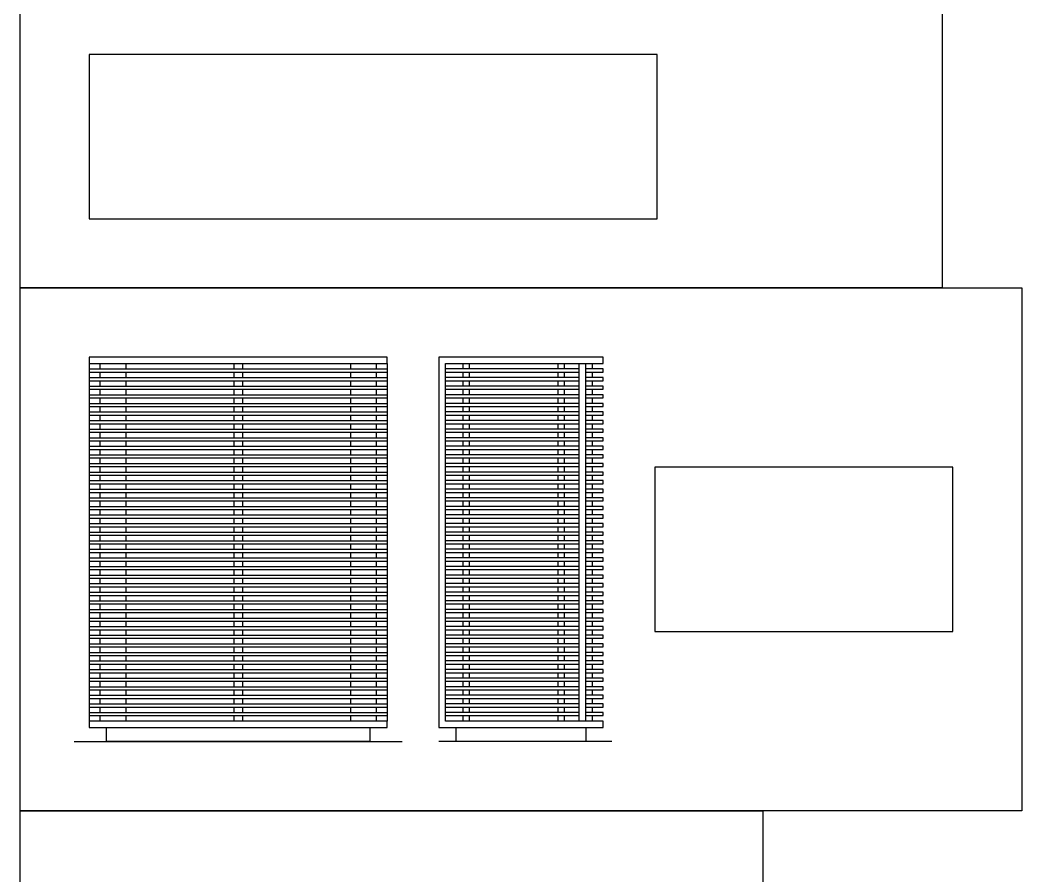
# Model space of a CAD drawing. Header units: millimetres. Extents: x 0.1 to 8.3, y 0.1 to 10.7.
# Drawn here: x 0.132 to 3.078, y 4.356 to 6.872 of the extents above; entities that cross this region are included whole.
import ezdxf

# ---------------------------------------------------------------- set-up
doc = ezdxf.new("R2010")
doc.units = ezdxf.units.MM
for name, color, linetype, true_color in [('AG-DETAILS', 7, 'Continuous', 0x66ffff), ('AG-DIAGRAM', 7, 'Continuous', 0xfecc66), ('AG-FURNITURE', 7, 'Continuous', 0x66ccff), ('X-VPRT', 6, 'Continuous', 0xff00ff)]:
    doc.layers.add(name, color=color, linetype=linetype, true_color=true_color)

msp = doc.modelspace()

# ---------------------------------------------------------------- linework, layer by layer
at = {"layer": 'AG-DETAILS'}
for p, q in [((0.3353, 5.8462), (1.2116, 5.8462)), ((0.3353, 5.8369), (1.2116, 5.8369)), ((1.7767, 5.8462), (1.383, 5.8462)), ((1.383, 5.8369), (1.7767, 5.8369)), ((0.3353, 5.8209), (1.2116, 5.8209)), ((0.3353, 5.8116), (1.2116, 5.8116)), ((1.7767, 5.8209), (1.383, 5.8209)), ((1.383, 5.8116), (1.7767, 5.8116)), ((0.3353, 5.7957), (1.2116, 5.7957)), ((0.3353, 5.7864), (1.2116, 5.7864)), ((1.7767, 5.7957), (1.383, 5.7957)), ((1.383, 5.7864), (1.7767, 5.7864)), ((0.3353, 5.7704), (1.2116, 5.7704)), ((0.3353, 5.7612), (1.2116, 5.7612)), ((1.7767, 5.7704), (1.383, 5.7704)), ((1.383, 5.7612), (1.7767, 5.7612)), ((0.3353, 5.7452), (1.2116, 5.7452)), ((0.3353, 5.7359), (1.2116, 5.7359)), ((0.3353, 5.7199), (1.2116, 5.7199)), ((1.7767, 5.7452), (1.383, 5.7452)), ((1.383, 5.7359), (1.7767, 5.7359)), ((1.7767, 5.7199), (1.383, 5.7199)), ((0.3353, 5.7107), (1.2116, 5.7107)), ((0.3353, 5.6947), (1.2116, 5.6947)), ((1.383, 5.7107), (1.7767, 5.7107)), ((1.7767, 5.6947), (1.383, 5.6947)), ((0.3353, 5.6854), (1.2116, 5.6854)), ((0.3353, 5.6695), (1.2116, 5.6695)), ((0.3353, 5.6602), (1.2116, 5.6602)), ((1.383, 5.6854), (1.7767, 5.6854)), ((1.7767, 5.6695), (1.383, 5.6695)), ((1.383, 5.6602), (1.7767, 5.6602)), ((0.3353, 5.6442), (1.2116, 5.6442)), ((0.3353, 5.6349), (1.2116, 5.6349)), ((1.7767, 5.6442), (1.383, 5.6442)), ((1.383, 5.6349), (1.7767, 5.6349)), ((0.3353, 5.619), (1.2116, 5.619)), ((0.3353, 5.6097), (1.2116, 5.6097)), ((1.7767, 5.619), (1.383, 5.619)), ((1.383, 5.6097), (1.7767, 5.6097)), ((0.3353, 5.5937), (1.2116, 5.5937)), ((0.3353, 5.5845), (1.2116, 5.5845)), ((1.7767, 5.5937), (1.383, 5.5937)), ((1.383, 5.5845), (1.7767, 5.5845)), ((0.3353, 5.5685), (1.2116, 5.5685)), ((0.3353, 5.5592), (1.2116, 5.5592)), ((0.3353, 5.5432), (1.2116, 5.5432)), ((1.7767, 5.5685), (1.383, 5.5685)), ((1.383, 5.5592), (1.7767, 5.5592)), ((1.7767, 5.5432), (1.383, 5.5432)), ((0.3353, 5.534), (1.2116, 5.534)), ((0.3353, 5.518), (1.2116, 5.518)), ((1.383, 5.534), (1.7767, 5.534)), ((1.7767, 5.518), (1.383, 5.518)), ((0.3353, 5.5087), (1.2116, 5.5087)), ((0.3353, 5.4928), (1.2116, 5.4928)), ((0.3353, 5.4835), (1.2116, 5.4835)), ((1.383, 5.5087), (1.7767, 5.5087)), ((1.7767, 5.4928), (1.383, 5.4928)), ((1.383, 5.4835), (1.7767, 5.4835)), ((0.3353, 5.4675), (1.2116, 5.4675)), ((0.3353, 5.4582), (1.2116, 5.4582)), ((1.7767, 5.4675), (1.383, 5.4675)), ((1.383, 5.4582), (1.7767, 5.4582)), ((0.3353, 5.4423), (1.2116, 5.4423)), ((0.3353, 5.433), (1.2116, 5.433)), ((1.7767, 5.4423), (1.383, 5.4423)), ((1.383, 5.433), (1.7767, 5.433)), ((0.3353, 5.417), (1.2116, 5.417)), ((0.3353, 5.4078), (1.2116, 5.4078)), ((1.7767, 5.417), (1.383, 5.417)), ((1.383, 5.4078), (1.7767, 5.4078)), ((0.3353, 5.3918), (1.2116, 5.3918)), ((0.3353, 5.3825), (1.2116, 5.3825)), ((0.3353, 5.3666), (1.2116, 5.3666)), ((1.7767, 5.3918), (1.383, 5.3918)), ((1.383, 5.3825), (1.7767, 5.3825)), ((1.7767, 5.3666), (1.383, 5.3666)), ((0.3353, 5.3573), (1.2116, 5.3573)), ((0.3353, 5.3413), (1.2116, 5.3413)), ((1.383, 5.3573), (1.7767, 5.3573)), ((1.7767, 5.3413), (1.383, 5.3413)), ((0.3353, 5.332), (1.2116, 5.332)), ((0.3353, 5.3161), (1.2116, 5.3161)), ((0.3353, 5.3068), (1.2116, 5.3068)), ((1.383, 5.332), (1.7767, 5.332)), ((1.7767, 5.3161), (1.383, 5.3161)), ((1.383, 5.3068), (1.7767, 5.3068)), ((0.3353, 5.2908), (1.2116, 5.2908)), ((0.3353, 5.2815), (1.2116, 5.2815)), ((1.7767, 5.2908), (1.383, 5.2908)), ((1.383, 5.2815), (1.7767, 5.2815)), ((0.3353, 5.2656), (1.2116, 5.2656)), ((0.3353, 5.2563), (1.2116, 5.2563)), ((1.7767, 5.2656), (1.383, 5.2656)), ((1.383, 5.2563), (1.7767, 5.2563)), ((0.3353, 5.2403), (1.2116, 5.2403)), ((0.3353, 5.2311), (1.2116, 5.2311)), ((1.7767, 5.2403), (1.383, 5.2403)), ((1.383, 5.2311), (1.7767, 5.2311)), ((0.3353, 5.2151), (1.2116, 5.2151)), ((0.3353, 5.2058), (1.2116, 5.2058)), ((0.3353, 5.1899), (1.2116, 5.1899)), ((1.7767, 5.2151), (1.383, 5.2151)), ((1.383, 5.2058), (1.7767, 5.2058)), ((1.7767, 5.1899), (1.383, 5.1899)), ((0.3353, 5.1806), (1.2116, 5.1806)), ((0.3353, 5.1646), (1.2116, 5.1646)), ((1.383, 5.1806), (1.7767, 5.1806)), ((1.7767, 5.1646), (1.383, 5.1646)), ((0.3353, 5.1553), (1.2116, 5.1553)), ((0.3353, 5.1394), (1.2116, 5.1394)), ((0.3353, 5.1301), (1.2116, 5.1301)), ((1.383, 5.1553), (1.7767, 5.1553)), ((1.7767, 5.1394), (1.383, 5.1394)), ((1.383, 5.1301), (1.7767, 5.1301)), ((0.3353, 5.1141), (1.2116, 5.1141)), ((0.3353, 5.1048), (1.2116, 5.1048)), ((1.7767, 5.1141), (1.383, 5.1141)), ((1.383, 5.1048), (1.7767, 5.1048)), ((0.3353, 5.0889), (1.2116, 5.0889)), ((0.3353, 5.0796), (1.2116, 5.0796)), ((1.7767, 5.0889), (1.383, 5.0889)), ((1.383, 5.0796), (1.7767, 5.0796)), ((0.3353, 5.0636), (1.2116, 5.0636)), ((0.3353, 5.0544), (1.2116, 5.0544)), ((0.3353, 5.0384), (1.2116, 5.0384)), ((1.7767, 5.0636), (1.383, 5.0636)), ((1.383, 5.0544), (1.7767, 5.0544)), ((1.7767, 5.0384), (1.383, 5.0384)), ((0.3353, 5.0291), (1.2116, 5.0291)), ((0.3353, 5.0132), (1.2116, 5.0132)), ((1.383, 5.0291), (1.7767, 5.0291)), ((1.7767, 5.0132), (1.383, 5.0132)), ((0.3353, 5.0039), (1.2116, 5.0039)), ((0.3353, 4.9879), (1.2116, 4.9879)), ((1.383, 5.0039), (1.7767, 5.0039)), ((1.7767, 4.9879), (1.383, 4.9879)), ((0.3353, 4.9786), (1.2116, 4.9786)), ((0.3353, 4.9627), (1.2116, 4.9627)), ((0.3353, 4.9534), (1.2116, 4.9534)), ((1.383, 4.9786), (1.7767, 4.9786)), ((1.7767, 4.9627), (1.383, 4.9627)), ((1.383, 4.9534), (1.7767, 4.9534)), ((0.3353, 4.9374), (1.2116, 4.9374)), ((0.3353, 4.9281), (1.2116, 4.9281)), ((1.7767, 4.9374), (1.383, 4.9374)), ((1.383, 4.9281), (1.7767, 4.9281)), ((0.3353, 4.9122), (1.2116, 4.9122)), ((0.3353, 4.9029), (1.2116, 4.9029)), ((1.7767, 4.9122), (1.383, 4.9122)), ((1.383, 4.9029), (1.7767, 4.9029)), ((0.3353, 4.8869), (1.2116, 4.8869)), ((0.3353, 4.8777), (1.2116, 4.8777)), ((0.3353, 4.8617), (1.2116, 4.8617)), ((1.7767, 4.8869), (1.383, 4.8869)), ((1.383, 4.8777), (1.7767, 4.8777)), ((1.7767, 4.8617), (1.383, 4.8617)), ((0.3353, 4.8524), (1.2116, 4.8524)), ((0.3353, 4.8365), (1.2116, 4.8365)), ((1.383, 4.8524), (1.7767, 4.8524)), ((1.7767, 4.8365), (1.383, 4.8365)), ((0.3353, 4.8272), (1.2116, 4.8272)), ((1.383, 4.8272), (1.7767, 4.8272))]:
    msp.add_line(p, q, dxfattribs=at)
for points in [[(0.3353, 5.8621), (0.3353, 4.8112)], [(0.367, 5.8621), (0.367, 5.8462)], [(0.367, 5.8369), (0.367, 5.8209)], [(0.4432, 5.8621), (0.4432, 5.8462)], [(0.4432, 5.8369), (0.4432, 5.8209)], [(0.7607, 5.8621), (0.7607, 5.8462)], [(0.7607, 5.8369), (0.7607, 5.8209)], [(0.7861, 5.8621), (0.7861, 5.8462)], [(0.7861, 5.8369), (0.7861, 5.8209)], [(1.1036, 5.8621), (1.1036, 5.8462)], [(1.1036, 5.8369), (1.1036, 5.8209)], [(1.1798, 5.8621), (1.1798, 5.8462)], [(1.1798, 5.8369), (1.1798, 5.8209)], [(1.2116, 5.8621), (1.2116, 4.8112)], [(1.4338, 5.8621), (1.4338, 5.8462)], [(1.4338, 5.8369), (1.4338, 5.8209)], [(1.4529, 5.8621), (1.4529, 5.8462)], [(1.4529, 5.8369), (1.4529, 5.8209)], [(1.7132, 5.8621), (1.7132, 5.8462)], [(1.7132, 5.8369), (1.7132, 5.8209)], [(1.7323, 5.8621), (1.7323, 5.8462)], [(1.7323, 5.8369), (1.7323, 5.8209)], [(1.7767, 4.8112), (1.7767, 5.8621)], [(1.7958, 4.8112), (1.7958, 5.8621)], [(1.7958, 5.8369), (1.8466, 5.8369), (1.8466, 5.8462), (1.7958, 5.8462)], [(1.8148, 5.8621), (1.8148, 5.8462)], [(1.8148, 5.8369), (1.8148, 5.8209)], [(0.367, 5.8116), (0.367, 5.7957)], [(0.4432, 5.8116), (0.4432, 5.7957)], [(0.7607, 5.8116), (0.7607, 5.7957)], [(0.7861, 5.8116), (0.7861, 5.7957)], [(1.1036, 5.8116), (1.1036, 5.7957)], [(1.1798, 5.8116), (1.1798, 5.7957)], [(1.4338, 5.8116), (1.4338, 5.7957)], [(1.4529, 5.8116), (1.4529, 5.7957)], [(1.7132, 5.8116), (1.7132, 5.7957)], [(1.7323, 5.8116), (1.7323, 5.7957)], [(1.7958, 5.8116), (1.8466, 5.8116), (1.8466, 5.8209), (1.7958, 5.8209)], [(1.8148, 5.8116), (1.8148, 5.7957)], [(0.367, 5.7864), (0.367, 5.7704)], [(0.4432, 5.7864), (0.4432, 5.7704)], [(0.7607, 5.7864), (0.7607, 5.7704)], [(0.7861, 5.7864), (0.7861, 5.7704)], [(1.1036, 5.7864), (1.1036, 5.7704)], [(1.1798, 5.7864), (1.1798, 5.7704)], [(1.4338, 5.7864), (1.4338, 5.7704)], [(1.4529, 5.7864), (1.4529, 5.7704)], [(1.7132, 5.7864), (1.7132, 5.7704)], [(1.7323, 5.7864), (1.7323, 5.7704)], [(1.7958, 5.7864), (1.8466, 5.7864), (1.8466, 5.7957), (1.7958, 5.7957)], [(1.8148, 5.7864), (1.8148, 5.7704)], [(0.367, 5.7612), (0.367, 5.7452)], [(0.4432, 5.7612), (0.4432, 5.7452)], [(0.7607, 5.7612), (0.7607, 5.7452)], [(0.7861, 5.7612), (0.7861, 5.7452)], [(1.1036, 5.7612), (1.1036, 5.7452)], [(1.1798, 5.7612), (1.1798, 5.7452)], [(1.4338, 5.7612), (1.4338, 5.7452)], [(1.4529, 5.7612), (1.4529, 5.7452)], [(1.7132, 5.7612), (1.7132, 5.7452)], [(1.7323, 5.7612), (1.7323, 5.7452)], [(1.7958, 5.7612), (1.8466, 5.7612), (1.8466, 5.7704), (1.7958, 5.7704)], [(1.8148, 5.7612), (1.8148, 5.7452)], [(0.367, 5.7359), (0.367, 5.7199)], [(0.4432, 5.7359), (0.4432, 5.7199)], [(0.7607, 5.7359), (0.7607, 5.7199)], [(0.7861, 5.7359), (0.7861, 5.7199)], [(1.1036, 5.7359), (1.1036, 5.7199)], [(1.1798, 5.7359), (1.1798, 5.7199)], [(1.4338, 5.7359), (1.4338, 5.7199)], [(1.4529, 5.7359), (1.4529, 5.7199)], [(1.7132, 5.7359), (1.7132, 5.7199)], [(1.7323, 5.7359), (1.7323, 5.7199)], [(1.7958, 5.7359), (1.8466, 5.7359), (1.8466, 5.7452), (1.7958, 5.7452)], [(1.7958, 5.7107), (1.8466, 5.7107), (1.8466, 5.7199), (1.7958, 5.7199)], [(1.8148, 5.7359), (1.8148, 5.7199)], [(0.367, 5.7107), (0.367, 5.6947)], [(0.4432, 5.7107), (0.4432, 5.6947)], [(0.7607, 5.7107), (0.7607, 5.6947)], [(0.7861, 5.7107), (0.7861, 5.6947)], [(1.1036, 5.7107), (1.1036, 5.6947)], [(1.1798, 5.7107), (1.1798, 5.6947)], [(1.4338, 5.7107), (1.4338, 5.6947)], [(1.4529, 5.7107), (1.4529, 5.6947)], [(1.7132, 5.7107), (1.7132, 5.6947)], [(1.7323, 5.7107), (1.7323, 5.6947)], [(1.7958, 5.6854), (1.8466, 5.6854), (1.8466, 5.6947), (1.7958, 5.6947)], [(1.8148, 5.7107), (1.8148, 5.6947)], [(0.367, 5.6854), (0.367, 5.6695)], [(0.367, 5.6602), (0.367, 5.6442)], [(0.4432, 5.6854), (0.4432, 5.6695)], [(0.4432, 5.6602), (0.4432, 5.6442)], [(0.7607, 5.6854), (0.7607, 5.6695)], [(0.7607, 5.6602), (0.7607, 5.6442)], [(0.7861, 5.6854), (0.7861, 5.6695)], [(0.7861, 5.6602), (0.7861, 5.6442)], [(1.1036, 5.6854), (1.1036, 5.6695)], [(1.1036, 5.6602), (1.1036, 5.6442)], [(1.1798, 5.6854), (1.1798, 5.6695)], [(1.1798, 5.6602), (1.1798, 5.6442)], [(1.4338, 5.6854), (1.4338, 5.6695)], [(1.4338, 5.6602), (1.4338, 5.6442)], [(1.4529, 5.6854), (1.4529, 5.6695)], [(1.4529, 5.6602), (1.4529, 5.6442)], [(1.7132, 5.6854), (1.7132, 5.6695)], [(1.7132, 5.6602), (1.7132, 5.6442)], [(1.7323, 5.6854), (1.7323, 5.6695)], [(1.7323, 5.6602), (1.7323, 5.6442)], [(1.7958, 5.6602), (1.8466, 5.6602), (1.8466, 5.6695), (1.7958, 5.6695)], [(1.8148, 5.6854), (1.8148, 5.6695)], [(1.8148, 5.6602), (1.8148, 5.6442)], [(0.367, 5.6349), (0.367, 5.619)], [(0.4432, 5.6349), (0.4432, 5.619)], [(0.7607, 5.6349), (0.7607, 5.619)], [(0.7861, 5.6349), (0.7861, 5.619)], [(1.1036, 5.6349), (1.1036, 5.619)], [(1.1798, 5.6349), (1.1798, 5.619)], [(1.4338, 5.6349), (1.4338, 5.619)], [(1.4529, 5.6349), (1.4529, 5.619)], [(1.7132, 5.6349), (1.7132, 5.619)], [(1.7323, 5.6349), (1.7323, 5.619)], [(1.7958, 5.6349), (1.8466, 5.6349), (1.8466, 5.6442), (1.7958, 5.6442)], [(1.8148, 5.6349), (1.8148, 5.619)], [(0.367, 5.6097), (0.367, 5.5937)], [(0.4432, 5.6097), (0.4432, 5.5937)], [(0.7607, 5.6097), (0.7607, 5.5937)], [(0.7861, 5.6097), (0.7861, 5.5937)], [(1.1036, 5.6097), (1.1036, 5.5937)], [(1.1798, 5.6097), (1.1798, 5.5937)], [(1.4338, 5.6097), (1.4338, 5.5937)], [(1.4529, 5.6097), (1.4529, 5.5937)], [(1.7132, 5.6097), (1.7132, 5.5937)], [(1.7323, 5.6097), (1.7323, 5.5937)], [(1.7958, 5.6097), (1.8466, 5.6097), (1.8466, 5.619), (1.7958, 5.619)], [(1.8148, 5.6097), (1.8148, 5.5937)], [(0.367, 5.5845), (0.367, 5.5685)], [(0.4432, 5.5845), (0.4432, 5.5685)], [(0.7607, 5.5845), (0.7607, 5.5685)], [(0.7861, 5.5845), (0.7861, 5.5685)], [(1.1036, 5.5845), (1.1036, 5.5685)], [(1.1798, 5.5845), (1.1798, 5.5685)], [(1.4338, 5.5845), (1.4338, 5.5685)], [(1.4529, 5.5845), (1.4529, 5.5685)], [(1.7132, 5.5845), (1.7132, 5.5685)], [(1.7323, 5.5845), (1.7323, 5.5685)], [(1.7958, 5.5845), (1.8466, 5.5845), (1.8466, 5.5937), (1.7958, 5.5937)], [(1.8148, 5.5845), (1.8148, 5.5685)], [(0.367, 5.5592), (0.367, 5.5432)], [(0.4432, 5.5592), (0.4432, 5.5432)], [(0.7607, 5.5592), (0.7607, 5.5432)], [(0.7861, 5.5592), (0.7861, 5.5432)], [(1.1036, 5.5592), (1.1036, 5.5432)], [(1.1798, 5.5592), (1.1798, 5.5432)], [(1.4338, 5.5592), (1.4338, 5.5432)], [(1.4529, 5.5592), (1.4529, 5.5432)], [(1.7132, 5.5592), (1.7132, 5.5432)], [(1.7323, 5.5592), (1.7323, 5.5432)], [(1.7958, 5.5592), (1.8466, 5.5592), (1.8466, 5.5685), (1.7958, 5.5685)], [(1.7958, 5.534), (1.8466, 5.534), (1.8466, 5.5432), (1.7958, 5.5432)], [(1.8148, 5.5592), (1.8148, 5.5432)], [(0.367, 5.534), (0.367, 5.518)], [(0.4432, 5.534), (0.4432, 5.518)], [(0.7607, 5.534), (0.7607, 5.518)], [(0.7861, 5.534), (0.7861, 5.518)], [(1.1036, 5.534), (1.1036, 5.518)], [(1.1798, 5.534), (1.1798, 5.518)], [(1.4338, 5.534), (1.4338, 5.518)], [(1.4529, 5.534), (1.4529, 5.518)], [(1.7132, 5.534), (1.7132, 5.518)], [(1.7323, 5.534), (1.7323, 5.518)], [(1.7958, 5.5087), (1.8466, 5.5087), (1.8466, 5.518), (1.7958, 5.518)], [(1.8148, 5.534), (1.8148, 5.518)], [(0.367, 5.5087), (0.367, 5.4928)], [(0.367, 5.4835), (0.367, 5.4675)], [(0.4432, 5.5087), (0.4432, 5.4928)], [(0.4432, 5.4835), (0.4432, 5.4675)], [(0.7607, 5.5087), (0.7607, 5.4928)], [(0.7607, 5.4835), (0.7607, 5.4675)], [(0.7861, 5.5087), (0.7861, 5.4928)], [(0.7861, 5.4835), (0.7861, 5.4675)], [(1.1036, 5.5087), (1.1036, 5.4928)], [(1.1036, 5.4835), (1.1036, 5.4675)], [(1.1798, 5.5087), (1.1798, 5.4928)], [(1.1798, 5.4835), (1.1798, 5.4675)], [(1.4338, 5.5087), (1.4338, 5.4928)], [(1.4338, 5.4835), (1.4338, 5.4675)], [(1.4529, 5.5087), (1.4529, 5.4928)], [(1.4529, 5.4835), (1.4529, 5.4675)], [(1.7132, 5.5087), (1.7132, 5.4928)], [(1.7132, 5.4835), (1.7132, 5.4675)], [(1.7323, 5.5087), (1.7323, 5.4928)], [(1.7323, 5.4835), (1.7323, 5.4675)], [(1.7958, 5.4835), (1.8466, 5.4835), (1.8466, 5.4928), (1.7958, 5.4928)], [(1.8148, 5.5087), (1.8148, 5.4928)], [(1.8148, 5.4835), (1.8148, 5.4675)], [(0.367, 5.4582), (0.367, 5.4423)], [(0.4432, 5.4582), (0.4432, 5.4423)], [(0.7607, 5.4582), (0.7607, 5.4423)], [(0.7861, 5.4582), (0.7861, 5.4423)], [(1.1036, 5.4582), (1.1036, 5.4423)], [(1.1798, 5.4582), (1.1798, 5.4423)], [(1.4338, 5.4582), (1.4338, 5.4423)], [(1.4529, 5.4582), (1.4529, 5.4423)], [(1.7132, 5.4582), (1.7132, 5.4423)], [(1.7323, 5.4582), (1.7323, 5.4423)], [(1.7958, 5.4582), (1.8466, 5.4582), (1.8466, 5.4675), (1.7958, 5.4675)], [(1.8148, 5.4582), (1.8148, 5.4423)], [(0.367, 5.433), (0.367, 5.417)], [(0.4432, 5.433), (0.4432, 5.417)], [(0.7607, 5.433), (0.7607, 5.417)], [(0.7861, 5.433), (0.7861, 5.417)], [(1.1036, 5.433), (1.1036, 5.417)], [(1.1798, 5.433), (1.1798, 5.417)], [(1.4338, 5.433), (1.4338, 5.417)], [(1.4529, 5.433), (1.4529, 5.417)], [(1.7132, 5.433), (1.7132, 5.417)], [(1.7323, 5.433), (1.7323, 5.417)], [(1.7958, 5.433), (1.8466, 5.433), (1.8466, 5.4423), (1.7958, 5.4423)], [(1.8148, 5.433), (1.8148, 5.417)], [(0.367, 5.4078), (0.367, 5.3918)], [(0.4432, 5.4078), (0.4432, 5.3918)], [(0.7607, 5.4078), (0.7607, 5.3918)], [(0.7861, 5.4078), (0.7861, 5.3918)], [(1.1036, 5.4078), (1.1036, 5.3918)], [(1.1798, 5.4078), (1.1798, 5.3918)], [(1.4338, 5.4078), (1.4338, 5.3918)], [(1.4529, 5.4078), (1.4529, 5.3918)], [(1.7132, 5.4078), (1.7132, 5.3918)], [(1.7323, 5.4078), (1.7323, 5.3918)], [(1.7958, 5.4078), (1.8466, 5.4078), (1.8466, 5.417), (1.7958, 5.417)], [(1.8148, 5.4078), (1.8148, 5.3918)], [(0.367, 5.3825), (0.367, 5.3666)], [(0.4432, 5.3825), (0.4432, 5.3666)], [(0.7607, 5.3825), (0.7607, 5.3666)], [(0.7861, 5.3825), (0.7861, 5.3666)], [(1.1036, 5.3825), (1.1036, 5.3666)], [(1.1798, 5.3825), (1.1798, 5.3666)], [(1.4338, 5.3825), (1.4338, 5.3666)], [(1.4529, 5.3825), (1.4529, 5.3666)], [(1.7132, 5.3825), (1.7132, 5.3666)], [(1.7323, 5.3825), (1.7323, 5.3666)], [(1.7958, 5.3825), (1.8466, 5.3825), (1.8466, 5.3918), (1.7958, 5.3918)], [(1.7958, 5.3573), (1.8466, 5.3573), (1.8466, 5.3666), (1.7958, 5.3666)], [(1.8148, 5.3825), (1.8148, 5.3666)], [(0.367, 5.3573), (0.367, 5.3413)], [(0.4432, 5.3573), (0.4432, 5.3413)], [(0.7607, 5.3573), (0.7607, 5.3413)], [(0.7861, 5.3573), (0.7861, 5.3413)], [(1.1036, 5.3573), (1.1036, 5.3413)], [(1.1798, 5.3573), (1.1798, 5.3413)], [(1.4338, 5.3573), (1.4338, 5.3413)], [(1.4529, 5.3573), (1.4529, 5.3413)], [(1.7132, 5.3573), (1.7132, 5.3413)], [(1.7323, 5.3573), (1.7323, 5.3413)], [(1.7958, 5.332), (1.8466, 5.332), (1.8466, 5.3413), (1.7958, 5.3413)], [(1.8148, 5.3573), (1.8148, 5.3413)], [(0.367, 5.332), (0.367, 5.3161)], [(0.367, 5.3068), (0.367, 5.2908)], [(0.4432, 5.332), (0.4432, 5.3161)], [(0.4432, 5.3068), (0.4432, 5.2908)], [(0.7607, 5.332), (0.7607, 5.3161)], [(0.7607, 5.3068), (0.7607, 5.2908)], [(0.7861, 5.332), (0.7861, 5.3161)], [(0.7861, 5.3068), (0.7861, 5.2908)], [(1.1036, 5.332), (1.1036, 5.3161)], [(1.1036, 5.3068), (1.1036, 5.2908)], [(1.1798, 5.332), (1.1798, 5.3161)], [(1.1798, 5.3068), (1.1798, 5.2908)], [(1.4338, 5.332), (1.4338, 5.3161)], [(1.4338, 5.3068), (1.4338, 5.2908)], [(1.4529, 5.332), (1.4529, 5.3161)], [(1.4529, 5.3068), (1.4529, 5.2908)], [(1.7132, 5.332), (1.7132, 5.3161)], [(1.7132, 5.3068), (1.7132, 5.2908)], [(1.7323, 5.332), (1.7323, 5.3161)], [(1.7323, 5.3068), (1.7323, 5.2908)], [(1.7958, 5.3068), (1.8466, 5.3068), (1.8466, 5.3161), (1.7958, 5.3161)], [(1.8148, 5.332), (1.8148, 5.3161)], [(1.8148, 5.3068), (1.8148, 5.2908)], [(0.367, 5.2815), (0.367, 5.2656)], [(0.4432, 5.2815), (0.4432, 5.2656)], [(0.7607, 5.2815), (0.7607, 5.2656)], [(0.7861, 5.2815), (0.7861, 5.2656)], [(1.1036, 5.2815), (1.1036, 5.2656)], [(1.1798, 5.2815), (1.1798, 5.2656)], [(1.4338, 5.2815), (1.4338, 5.2656)], [(1.4529, 5.2815), (1.4529, 5.2656)], [(1.7132, 5.2815), (1.7132, 5.2656)], [(1.7323, 5.2815), (1.7323, 5.2656)], [(1.7958, 5.2815), (1.8466, 5.2815), (1.8466, 5.2908), (1.7958, 5.2908)], [(1.8148, 5.2815), (1.8148, 5.2656)], [(0.367, 5.2563), (0.367, 5.2403)], [(0.4432, 5.2563), (0.4432, 5.2403)], [(0.7607, 5.2563), (0.7607, 5.2403)], [(0.7861, 5.2563), (0.7861, 5.2403)], [(1.1036, 5.2563), (1.1036, 5.2403)], [(1.1798, 5.2563), (1.1798, 5.2403)], [(1.4338, 5.2563), (1.4338, 5.2403)], [(1.4529, 5.2563), (1.4529, 5.2403)], [(1.7132, 5.2563), (1.7132, 5.2403)], [(1.7323, 5.2563), (1.7323, 5.2403)], [(1.7958, 5.2563), (1.8466, 5.2563), (1.8466, 5.2656), (1.7958, 5.2656)], [(1.8148, 5.2563), (1.8148, 5.2403)], [(0.367, 5.2311), (0.367, 5.2151)], [(0.4432, 5.2311), (0.4432, 5.2151)], [(0.7607, 5.2311), (0.7607, 5.2151)], [(0.7861, 5.2311), (0.7861, 5.2151)], [(1.1036, 5.2311), (1.1036, 5.2151)], [(1.1798, 5.2311), (1.1798, 5.2151)], [(1.4338, 5.2311), (1.4338, 5.2151)], [(1.4529, 5.2311), (1.4529, 5.2151)], [(1.7132, 5.2311), (1.7132, 5.2151)], [(1.7323, 5.2311), (1.7323, 5.2151)], [(1.7958, 5.2311), (1.8466, 5.2311), (1.8466, 5.2403), (1.7958, 5.2403)], [(1.8148, 5.2311), (1.8148, 5.2151)], [(0.367, 5.2058), (0.367, 5.1899)], [(0.4432, 5.2058), (0.4432, 5.1899)], [(0.7607, 5.2058), (0.7607, 5.1899)], [(0.7861, 5.2058), (0.7861, 5.1899)], [(1.1036, 5.2058), (1.1036, 5.1899)], [(1.1798, 5.2058), (1.1798, 5.1899)], [(1.4338, 5.2058), (1.4338, 5.1899)], [(1.4529, 5.2058), (1.4529, 5.1899)], [(1.7132, 5.2058), (1.7132, 5.1899)], [(1.7323, 5.2058), (1.7323, 5.1899)], [(1.7958, 5.2058), (1.8466, 5.2058), (1.8466, 5.2151), (1.7958, 5.2151)], [(1.7958, 5.1806), (1.8466, 5.1806), (1.8466, 5.1899), (1.7958, 5.1899)], [(1.8148, 5.2058), (1.8148, 5.1899)], [(0.367, 5.1806), (0.367, 5.1646)], [(0.4432, 5.1806), (0.4432, 5.1646)], [(0.7607, 5.1806), (0.7607, 5.1646)], [(0.7861, 5.1806), (0.7861, 5.1646)], [(1.1036, 5.1806), (1.1036, 5.1646)], [(1.1798, 5.1806), (1.1798, 5.1646)], [(1.4338, 5.1806), (1.4338, 5.1646)], [(1.4529, 5.1806), (1.4529, 5.1646)], [(1.7132, 5.1806), (1.7132, 5.1646)], [(1.7323, 5.1806), (1.7323, 5.1646)], [(1.7958, 5.1553), (1.8466, 5.1553), (1.8466, 5.1646), (1.7958, 5.1646)], [(1.8148, 5.1806), (1.8148, 5.1646)], [(0.367, 5.1553), (0.367, 5.1394)], [(0.367, 5.1301), (0.367, 5.1141)], [(0.4432, 5.1553), (0.4432, 5.1394)], [(0.4432, 5.1301), (0.4432, 5.1141)], [(0.7607, 5.1553), (0.7607, 5.1394)], [(0.7607, 5.1301), (0.7607, 5.1141)], [(0.7861, 5.1553), (0.7861, 5.1394)], [(0.7861, 5.1301), (0.7861, 5.1141)], [(1.1036, 5.1553), (1.1036, 5.1394)], [(1.1036, 5.1301), (1.1036, 5.1141)], [(1.1798, 5.1553), (1.1798, 5.1394)], [(1.1798, 5.1301), (1.1798, 5.1141)], [(1.4338, 5.1553), (1.4338, 5.1394)], [(1.4338, 5.1301), (1.4338, 5.1141)], [(1.4529, 5.1553), (1.4529, 5.1394)], [(1.4529, 5.1301), (1.4529, 5.1141)], [(1.7132, 5.1553), (1.7132, 5.1394)], [(1.7132, 5.1301), (1.7132, 5.1141)], [(1.7323, 5.1553), (1.7323, 5.1394)], [(1.7323, 5.1301), (1.7323, 5.1141)], [(1.7958, 5.1301), (1.8466, 5.1301), (1.8466, 5.1394), (1.7958, 5.1394)], [(1.8148, 5.1553), (1.8148, 5.1394)], [(1.8148, 5.1301), (1.8148, 5.1141)], [(0.367, 5.1048), (0.367, 5.0889)], [(0.4432, 5.1048), (0.4432, 5.0889)], [(0.7607, 5.1048), (0.7607, 5.0889)], [(0.7861, 5.1048), (0.7861, 5.0889)], [(1.1036, 5.1048), (1.1036, 5.0889)], [(1.1798, 5.1048), (1.1798, 5.0889)], [(1.4338, 5.1048), (1.4338, 5.0889)], [(1.4529, 5.1048), (1.4529, 5.0889)], [(1.7132, 5.1048), (1.7132, 5.0889)], [(1.7323, 5.1048), (1.7323, 5.0889)], [(1.7958, 5.1048), (1.8466, 5.1048), (1.8466, 5.1141), (1.7958, 5.1141)], [(1.8148, 5.1048), (1.8148, 5.0889)], [(0.367, 5.0796), (0.367, 5.0636)], [(0.4432, 5.0796), (0.4432, 5.0636)], [(0.7607, 5.0796), (0.7607, 5.0636)], [(0.7861, 5.0796), (0.7861, 5.0636)], [(1.1036, 5.0796), (1.1036, 5.0636)], [(1.1798, 5.0796), (1.1798, 5.0636)], [(1.4338, 5.0796), (1.4338, 5.0636)], [(1.4529, 5.0796), (1.4529, 5.0636)], [(1.7132, 5.0796), (1.7132, 5.0636)], [(1.7323, 5.0796), (1.7323, 5.0636)], [(1.7958, 5.0796), (1.8466, 5.0796), (1.8466, 5.0889), (1.7958, 5.0889)], [(1.8148, 5.0796), (1.8148, 5.0636)], [(0.367, 5.0544), (0.367, 5.0384)], [(0.4432, 5.0544), (0.4432, 5.0384)], [(0.7607, 5.0544), (0.7607, 5.0384)], [(0.7861, 5.0544), (0.7861, 5.0384)], [(1.1036, 5.0544), (1.1036, 5.0384)], [(1.1798, 5.0544), (1.1798, 5.0384)], [(1.4338, 5.0544), (1.4338, 5.0384)], [(1.4529, 5.0544), (1.4529, 5.0384)], [(1.7132, 5.0544), (1.7132, 5.0384)], [(1.7323, 5.0544), (1.7323, 5.0384)], [(1.7958, 5.0544), (1.8466, 5.0544), (1.8466, 5.0636), (1.7958, 5.0636)], [(1.7958, 5.0291), (1.8466, 5.0291), (1.8466, 5.0384), (1.7958, 5.0384)], [(1.8148, 5.0544), (1.8148, 5.0384)], [(0.367, 5.0291), (0.367, 5.0132)], [(0.4432, 5.0291), (0.4432, 5.0132)], [(0.7607, 5.0291), (0.7607, 5.0132)], [(0.7861, 5.0291), (0.7861, 5.0132)], [(1.1036, 5.0291), (1.1036, 5.0132)], [(1.1798, 5.0291), (1.1798, 5.0132)], [(1.4338, 5.0291), (1.4338, 5.0132)], [(1.4529, 5.0291), (1.4529, 5.0132)], [(1.7132, 5.0291), (1.7132, 5.0132)], [(1.7323, 5.0291), (1.7323, 5.0132)], [(1.7958, 5.0039), (1.8466, 5.0039), (1.8466, 5.0132), (1.7958, 5.0132)], [(1.8148, 5.0291), (1.8148, 5.0132)], [(0.367, 5.0039), (0.367, 4.9879)], [(0.4432, 5.0039), (0.4432, 4.9879)], [(0.7607, 5.0039), (0.7607, 4.9879)], [(0.7861, 5.0039), (0.7861, 4.9879)], [(1.1036, 5.0039), (1.1036, 4.9879)], [(1.1798, 5.0039), (1.1798, 4.9879)], [(1.4338, 5.0039), (1.4338, 4.9879)], [(1.4529, 5.0039), (1.4529, 4.9879)], [(1.7132, 5.0039), (1.7132, 4.9879)], [(1.7323, 5.0039), (1.7323, 4.9879)], [(1.7958, 4.9786), (1.8466, 4.9786), (1.8466, 4.9879), (1.7958, 4.9879)], [(1.8148, 5.0039), (1.8148, 4.9879)], [(0.367, 4.9786), (0.367, 4.9627)], [(0.367, 4.9534), (0.367, 4.9374)], [(0.4432, 4.9786), (0.4432, 4.9627)], [(0.4432, 4.9534), (0.4432, 4.9374)], [(0.7607, 4.9786), (0.7607, 4.9627)], [(0.7607, 4.9534), (0.7607, 4.9374)], [(0.7861, 4.9786), (0.7861, 4.9627)], [(0.7861, 4.9534), (0.7861, 4.9374)], [(1.1036, 4.9786), (1.1036, 4.9627)], [(1.1036, 4.9534), (1.1036, 4.9374)], [(1.1798, 4.9786), (1.1798, 4.9627)], [(1.1798, 4.9534), (1.1798, 4.9374)], [(1.4338, 4.9786), (1.4338, 4.9627)], [(1.4338, 4.9534), (1.4338, 4.9374)], [(1.4529, 4.9786), (1.4529, 4.9627)], [(1.4529, 4.9534), (1.4529, 4.9374)], [(1.7132, 4.9786), (1.7132, 4.9627)], [(1.7132, 4.9534), (1.7132, 4.9374)], [(1.7323, 4.9786), (1.7323, 4.9627)], [(1.7323, 4.9534), (1.7323, 4.9374)], [(1.7958, 4.9534), (1.8466, 4.9534), (1.8466, 4.9627), (1.7958, 4.9627)], [(1.8148, 4.9786), (1.8148, 4.9627)], [(1.8148, 4.9534), (1.8148, 4.9374)], [(0.367, 4.9281), (0.367, 4.9122)], [(0.4432, 4.9281), (0.4432, 4.9122)], [(0.7607, 4.9281), (0.7607, 4.9122)], [(0.7861, 4.9281), (0.7861, 4.9122)], [(1.1036, 4.9281), (1.1036, 4.9122)], [(1.1798, 4.9281), (1.1798, 4.9122)], [(1.4338, 4.9281), (1.4338, 4.9122)], [(1.4529, 4.9281), (1.4529, 4.9122)], [(1.7132, 4.9281), (1.7132, 4.9122)], [(1.7323, 4.9281), (1.7323, 4.9122)], [(1.7958, 4.9281), (1.8466, 4.9281), (1.8466, 4.9374), (1.7958, 4.9374)], [(1.8148, 4.9281), (1.8148, 4.9122)], [(0.367, 4.9029), (0.367, 4.8869)], [(0.4432, 4.9029), (0.4432, 4.8869)], [(0.7607, 4.9029), (0.7607, 4.8869)], [(0.7861, 4.9029), (0.7861, 4.8869)], [(1.1036, 4.9029), (1.1036, 4.8869)], [(1.1798, 4.9029), (1.1798, 4.8869)], [(1.4338, 4.9029), (1.4338, 4.8869)], [(1.4529, 4.9029), (1.4529, 4.8869)], [(1.7132, 4.9029), (1.7132, 4.8869)], [(1.7323, 4.9029), (1.7323, 4.8869)], [(1.7958, 4.9029), (1.8466, 4.9029), (1.8466, 4.9122), (1.7958, 4.9122)], [(1.8148, 4.9029), (1.8148, 4.8869)], [(0.367, 4.8777), (0.367, 4.8617)], [(0.4432, 4.8777), (0.4432, 4.8617)], [(0.7607, 4.8777), (0.7607, 4.8617)], [(0.7861, 4.8777), (0.7861, 4.8617)], [(1.1036, 4.8777), (1.1036, 4.8617)], [(1.1798, 4.8777), (1.1798, 4.8617)], [(1.4338, 4.8777), (1.4338, 4.8617)], [(1.4529, 4.8777), (1.4529, 4.8617)], [(1.7132, 4.8777), (1.7132, 4.8617)], [(1.7323, 4.8777), (1.7323, 4.8617)], [(1.7958, 4.8777), (1.8466, 4.8777), (1.8466, 4.8869), (1.7958, 4.8869)], [(1.7958, 4.8524), (1.8466, 4.8524), (1.8466, 4.8617), (1.7958, 4.8617)], [(1.8148, 4.8777), (1.8148, 4.8617)], [(0.367, 4.8524), (0.367, 4.8365)], [(0.4432, 4.8524), (0.4432, 4.8365)], [(0.7607, 4.8524), (0.7607, 4.8365)], [(0.7861, 4.8524), (0.7861, 4.8365)], [(1.1036, 4.8524), (1.1036, 4.8365)], [(1.1798, 4.8524), (1.1798, 4.8365)], [(1.4338, 4.8524), (1.4338, 4.8365)], [(1.4529, 4.8524), (1.4529, 4.8365)], [(1.7132, 4.8524), (1.7132, 4.8365)], [(1.7323, 4.8524), (1.7323, 4.8365)], [(1.7958, 4.8272), (1.8466, 4.8272), (1.8466, 4.8365), (1.7958, 4.8365)], [(1.8148, 4.8524), (1.8148, 4.8365)], [(0.367, 4.8272), (0.367, 4.8112)], [(0.4432, 4.8272), (0.4432, 4.8112)], [(0.7607, 4.8272), (0.7607, 4.8112)], [(0.7861, 4.8272), (0.7861, 4.8112)], [(1.1036, 4.8272), (1.1036, 4.8112)], [(1.1798, 4.8272), (1.1798, 4.8112)], [(1.4338, 4.8272), (1.4338, 4.8112)], [(1.4529, 4.8272), (1.4529, 4.8112)], [(1.7132, 4.8272), (1.7132, 4.8112)], [(1.7323, 4.8272), (1.7323, 4.8112)], [(1.8148, 4.8272), (1.8148, 4.8112)]]:
    msp.add_lwpolyline(points, dxfattribs=at)
at = {"layer": 'AG-DIAGRAM'}
for points in [[(0.2908, 4.7509), (1.256, 4.7509)], [(1.872, 4.7509), (1.364, 4.7509)]]:
    msp.add_lwpolyline(points, dxfattribs=at)
at = {"layer": 'AG-FURNITURE'}
for points in [[(0.3353, 6.2876), (2.0053, 6.2876), (2.0053, 6.7702), (0.3353, 6.7702)], [(1.2116, 5.8621), (1.2116, 5.8812), (0.3353, 5.8812), (0.3353, 5.8621)], [(1.8466, 5.8621), (1.8466, 5.8812), (1.364, 5.8812), (1.364, 5.8621), (1.364, 4.8112), (1.364, 4.7922), (1.8466, 4.7922), (1.8466, 4.8112), (1.383, 4.8112), (1.383, 5.8621)], [(1.999, 5.5573), (1.999, 5.0747), (2.8753, 5.0747), (2.8753, 5.5573)], [(0.3353, 4.8112), (0.3353, 4.7922), (1.2116, 4.7922), (1.2116, 4.8112)]]:
    msp.add_lwpolyline(points, close=True, dxfattribs=at)
for points in [[(1.1608, 4.7922), (1.1608, 4.7509), (0.7734, 4.7509), (0.3861, 4.7509), (0.3861, 4.7922)], [(1.7958, 4.7922), (1.7958, 4.7509), (1.5893, 4.7509), (1.4148, 4.7509), (1.4148, 4.7922)]]:
    msp.add_lwpolyline(points, dxfattribs=at)
at = {"layer": 'X-VPRT'}
for points in [[(0.1321, 6.0844), (0.1321, 7.856), (2.8435, 7.856), (2.8435, 6.0844)], [(0.1321, 4.5477), (0.1321, 6.0844), (3.0785, 6.0844), (3.0785, 4.5477)], [(0.1321, 2.8459), (0.1321, 4.5477), (2.3165, 4.5477), (2.3165, 2.8459)]]:
    msp.add_lwpolyline(points, close=True, dxfattribs=at)

doc.saveas('drawing.dxf')
